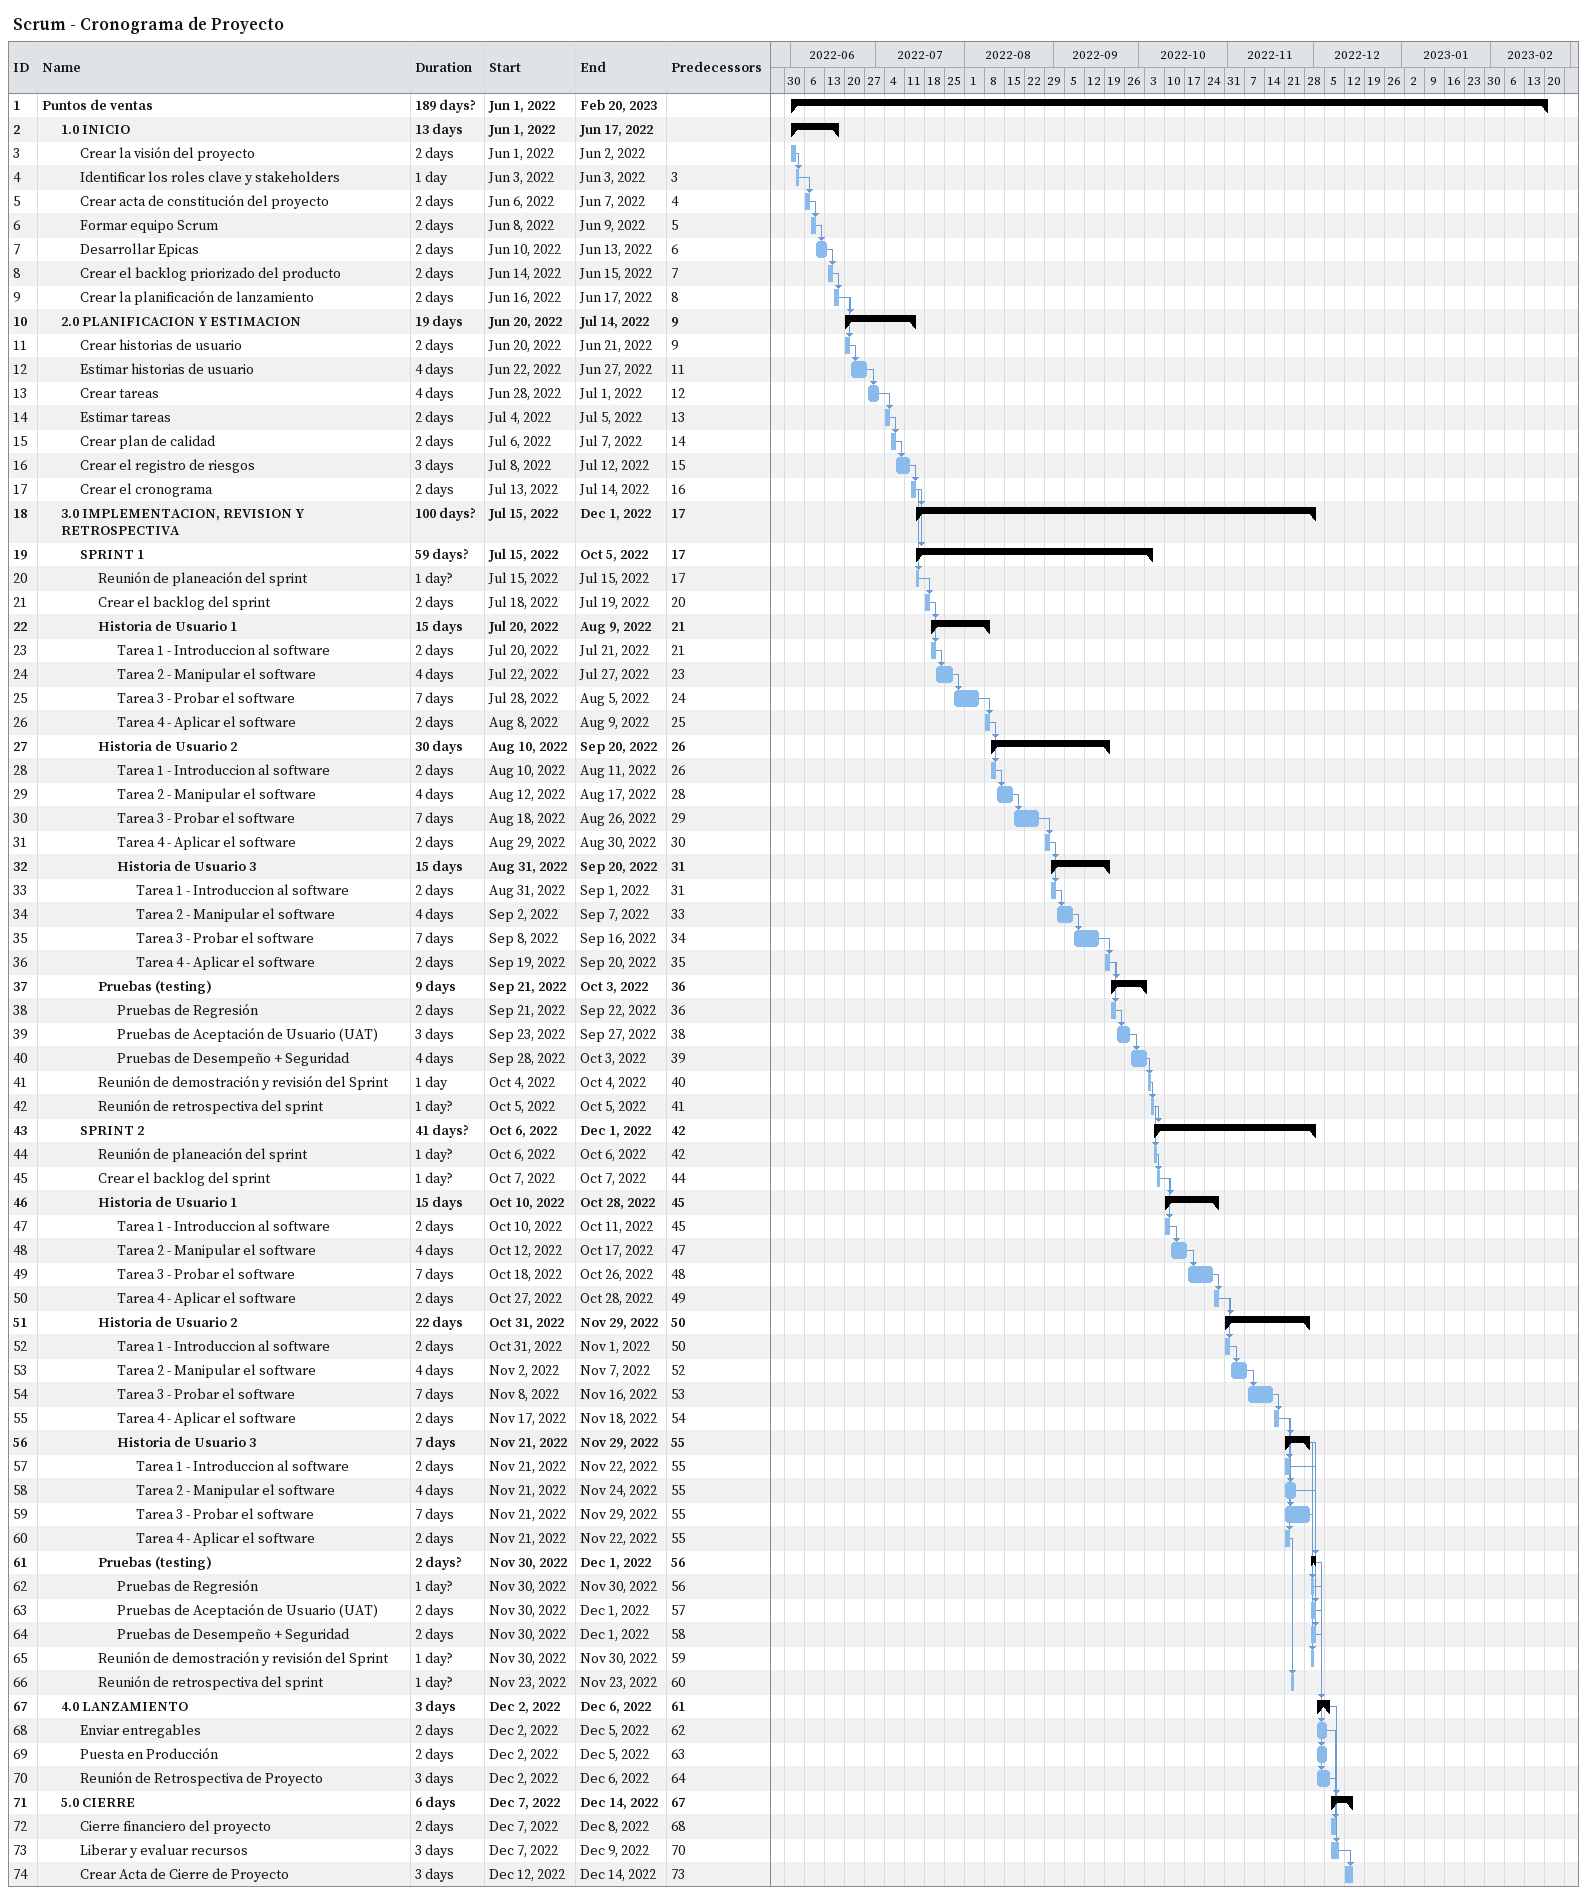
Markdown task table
Scrum - Cronograma de Proyecto

| ID | Level | Task | Duration | Start | Finish | Predecessors |
|---|---|---|---|---|---|---|
| 1 | 1 | **Puntos de ventas** | 189d? | 2022-06-01 | 2023-02-20 |  |
| 2 | 2 | **1.0 INICIO** | 13d | 2022-06-01 | 2022-06-17 |  |
| 3 | 3 | Crear la visión del proyecto | 2d | 2022-06-01 | 2022-06-02 |  |
| 4 | 3 | Identificar los roles clave y stakeholders | 1d | 2022-06-03 | 2022-06-03 | 3 |
| 5 | 3 | Crear acta de constitución del proyecto | 2d | 2022-06-06 | 2022-06-07 | 4 |
| 6 | 3 | Formar equipo Scrum | 2d | 2022-06-08 | 2022-06-09 | 5 |
| 7 | 3 | Desarrollar Epicas | 2d | 2022-06-10 | 2022-06-13 | 6 |
| 8 | 3 | Crear el backlog priorizado del producto | 2d | 2022-06-14 | 2022-06-15 | 7 |
| 9 | 3 | Crear la planificación de lanzamiento | 2d | 2022-06-16 | 2022-06-17 | 8 |
| 10 | 2 | **2.0 PLANIFICACION Y ESTIMACION** | 19d | 2022-06-20 | 2022-07-14 | 9 |
| 11 | 3 | Crear historias de usuario | 2d | 2022-06-20 | 2022-06-21 | 9 |
| 12 | 3 | Estimar historias de usuario | 4d | 2022-06-22 | 2022-06-27 | 11 |
| 13 | 3 | Crear tareas | 4d | 2022-06-28 | 2022-07-01 | 12 |
| 14 | 3 | Estimar tareas | 2d | 2022-07-04 | 2022-07-05 | 13 |
| 15 | 3 | Crear plan de calidad | 2d | 2022-07-06 | 2022-07-07 | 14 |
| 16 | 3 | Crear el registro de riesgos | 3d | 2022-07-08 | 2022-07-12 | 15 |
| 17 | 3 | Crear el cronograma | 2d | 2022-07-13 | 2022-07-14 | 16 |
| 18 | 2 | **3.0 IMPLEMENTACION, REVISION Y RETROSPECTIVA** | 100d? | 2022-07-15 | 2022-12-01 | 17 |
| 19 | 3 | **SPRINT 1** | 59d? | 2022-07-15 | 2022-10-05 | 17 |
| 20 | 4 | Reunión de planeación del sprint | 1d? | 2022-07-15 | 2022-07-15 | 17 |
| 21 | 4 | Crear el backlog del sprint | 2d | 2022-07-18 | 2022-07-19 | 20 |
| 22 | 4 | **Historia de Usuario 1** | 15d | 2022-07-20 | 2022-08-09 | 21 |
| 23 | 5 | Tarea 1 - Introduccion al software | 2d | 2022-07-20 | 2022-07-21 | 21 |
| 24 | 5 | Tarea 2 - Manipular el software | 4d | 2022-07-22 | 2022-07-27 | 23 |
| 25 | 5 | Tarea 3 - Probar el software | 7d | 2022-07-28 | 2022-08-05 | 24 |
| 26 | 5 | Tarea 4 - Aplicar el software | 2d | 2022-08-08 | 2022-08-09 | 25 |
| 27 | 4 | **Historia de Usuario 2** | 30d | 2022-08-10 | 2022-09-20 | 26 |
| 28 | 5 | Tarea 1 - Introduccion al software | 2d | 2022-08-10 | 2022-08-11 | 26 |
| 29 | 5 | Tarea 2 - Manipular el software | 4d | 2022-08-12 | 2022-08-17 | 28 |
| 30 | 5 | Tarea 3 - Probar el software | 7d | 2022-08-18 | 2022-08-26 | 29 |
| 31 | 5 | Tarea 4 - Aplicar el software | 2d | 2022-08-29 | 2022-08-30 | 30 |
| 32 | 5 | **Historia de Usuario 3** | 15d | 2022-08-31 | 2022-09-20 | 31 |
| 33 | 6 | Tarea 1 - Introduccion al software | 2d | 2022-08-31 | 2022-09-01 | 31 |
| 34 | 6 | Tarea 2 - Manipular el software | 4d | 2022-09-02 | 2022-09-07 | 33 |
| 35 | 6 | Tarea 3 - Probar el software | 7d | 2022-09-08 | 2022-09-16 | 34 |
| 36 | 6 | Tarea 4 - Aplicar el software | 2d | 2022-09-19 | 2022-09-20 | 35 |
| 37 | 4 | **Pruebas (testing)** | 9d | 2022-09-21 | 2022-10-03 | 36 |
| 38 | 5 | Pruebas de Regresión | 2d | 2022-09-21 | 2022-09-22 | 36 |
| 39 | 5 | Pruebas de Aceptación de Usuario (UAT) | 3d | 2022-09-23 | 2022-09-27 | 38 |
| 40 | 5 | Pruebas de Desempeño + Seguridad | 4d | 2022-09-28 | 2022-10-03 | 39 |
| 41 | 4 | Reunión de demostración y revisión del Sprint | 1d | 2022-10-04 | 2022-10-04 | 40 |
| 42 | 4 | Reunión de retrospectiva del sprint | 1d? | 2022-10-05 | 2022-10-05 | 41 |
| 43 | 3 | **SPRINT 2** | 41d? | 2022-10-06 | 2022-12-01 | 42 |
| 44 | 4 | Reunión de planeación del sprint | 1d? | 2022-10-06 | 2022-10-06 | 42 |
| 45 | 4 | Crear el backlog del sprint | 1d? | 2022-10-07 | 2022-10-07 | 44 |
| 46 | 4 | **Historia de Usuario 1** | 15d | 2022-10-10 | 2022-10-28 | 45 |
| 47 | 5 | Tarea 1 - Introduccion al software | 2d | 2022-10-10 | 2022-10-11 | 45 |
| 48 | 5 | Tarea 2 - Manipular el software | 4d | 2022-10-12 | 2022-10-17 | 47 |
| 49 | 5 | Tarea 3 - Probar el software | 7d | 2022-10-18 | 2022-10-26 | 48 |
| 50 | 5 | Tarea 4 - Aplicar el software | 2d | 2022-10-27 | 2022-10-28 | 49 |
| 51 | 4 | **Historia de Usuario 2** | 22d | 2022-10-31 | 2022-11-29 | 50 |
| 52 | 5 | Tarea 1 - Introduccion al software | 2d | 2022-10-31 | 2022-11-01 | 50 |
| 53 | 5 | Tarea 2 - Manipular el software | 4d | 2022-11-02 | 2022-11-07 | 52 |
| 54 | 5 | Tarea 3 - Probar el software | 7d | 2022-11-08 | 2022-11-16 | 53 |
| 55 | 5 | Tarea 4 - Aplicar el software | 2d | 2022-11-17 | 2022-11-18 | 54 |
| 56 | 5 | **Historia de Usuario 3** | 7d | 2022-11-21 | 2022-11-29 | 55 |
| 57 | 6 | Tarea 1 - Introduccion al software | 2d | 2022-11-21 | 2022-11-22 | 55 |
| 58 | 6 | Tarea 2 - Manipular el software | 4d | 2022-11-21 | 2022-11-24 | 55 |
| 59 | 6 | Tarea 3 - Probar el software | 7d | 2022-11-21 | 2022-11-29 | 55 |
| 60 | 6 | Tarea 4 - Aplicar el software | 2d | 2022-11-21 | 2022-11-22 | 55 |
| 61 | 4 | **Pruebas (testing)** | 2d? | 2022-11-30 | 2022-12-01 | 56 |
| 62 | 5 | Pruebas de Regresión | 1d? | 2022-11-30 | 2022-11-30 | 56 |
| 63 | 5 | Pruebas de Aceptación de Usuario (UAT) | 2d | 2022-11-30 | 2022-12-01 | 57 |
| 64 | 5 | Pruebas de Desempeño + Seguridad | 2d | 2022-11-30 | 2022-12-01 | 58 |
| 65 | 4 | Reunión de demostración y revisión del Sprint | 1d? | 2022-11-30 | 2022-11-30 | 59 |
| 66 | 4 | Reunión de retrospectiva del sprint | 1d? | 2022-11-23 | 2022-11-23 | 60 |
| 67 | 2 | **4.0 LANZAMIENTO** | 3d | 2022-12-02 | 2022-12-06 | 61 |
| 68 | 3 | Enviar entregables | 2d | 2022-12-02 | 2022-12-05 | 62 |
| 69 | 3 | Puesta en Producción | 2d | 2022-12-02 | 2022-12-05 | 63 |
| 70 | 3 | Reunión de Retrospectiva de Proyecto | 3d | 2022-12-02 | 2022-12-06 | 64 |
| 71 | 2 | **5.0 CIERRE** | 6d | 2022-12-07 | 2022-12-14 | 67 |
| 72 | 3 | Cierre financiero del proyecto | 2d | 2022-12-07 | 2022-12-08 | 68 |
| 73 | 3 | Liberar y evaluar recursos | 3d | 2022-12-07 | 2022-12-09 | 70 |
| 74 | 3 | Crear Acta de Cierre de Proyecto | 3d | 2022-12-12 | 2022-12-14 | 73 |
